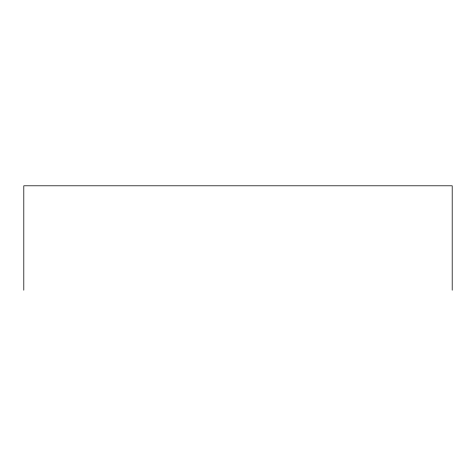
<?xml version="1.0" encoding="UTF-8"?>
<svg xmlns="http://www.w3.org/2000/svg" width="476" height="476" viewBox="0 0 476 476"><rect width="100%" height="100%" fill="white"/><g stroke="black" fill="none" stroke-linecap="round" stroke-linejoin="round"><path stroke-width="0.71" d="M452.2 290.205L452.2 185.795L23.8 185.795L23.8 290.205"/></g></svg>
